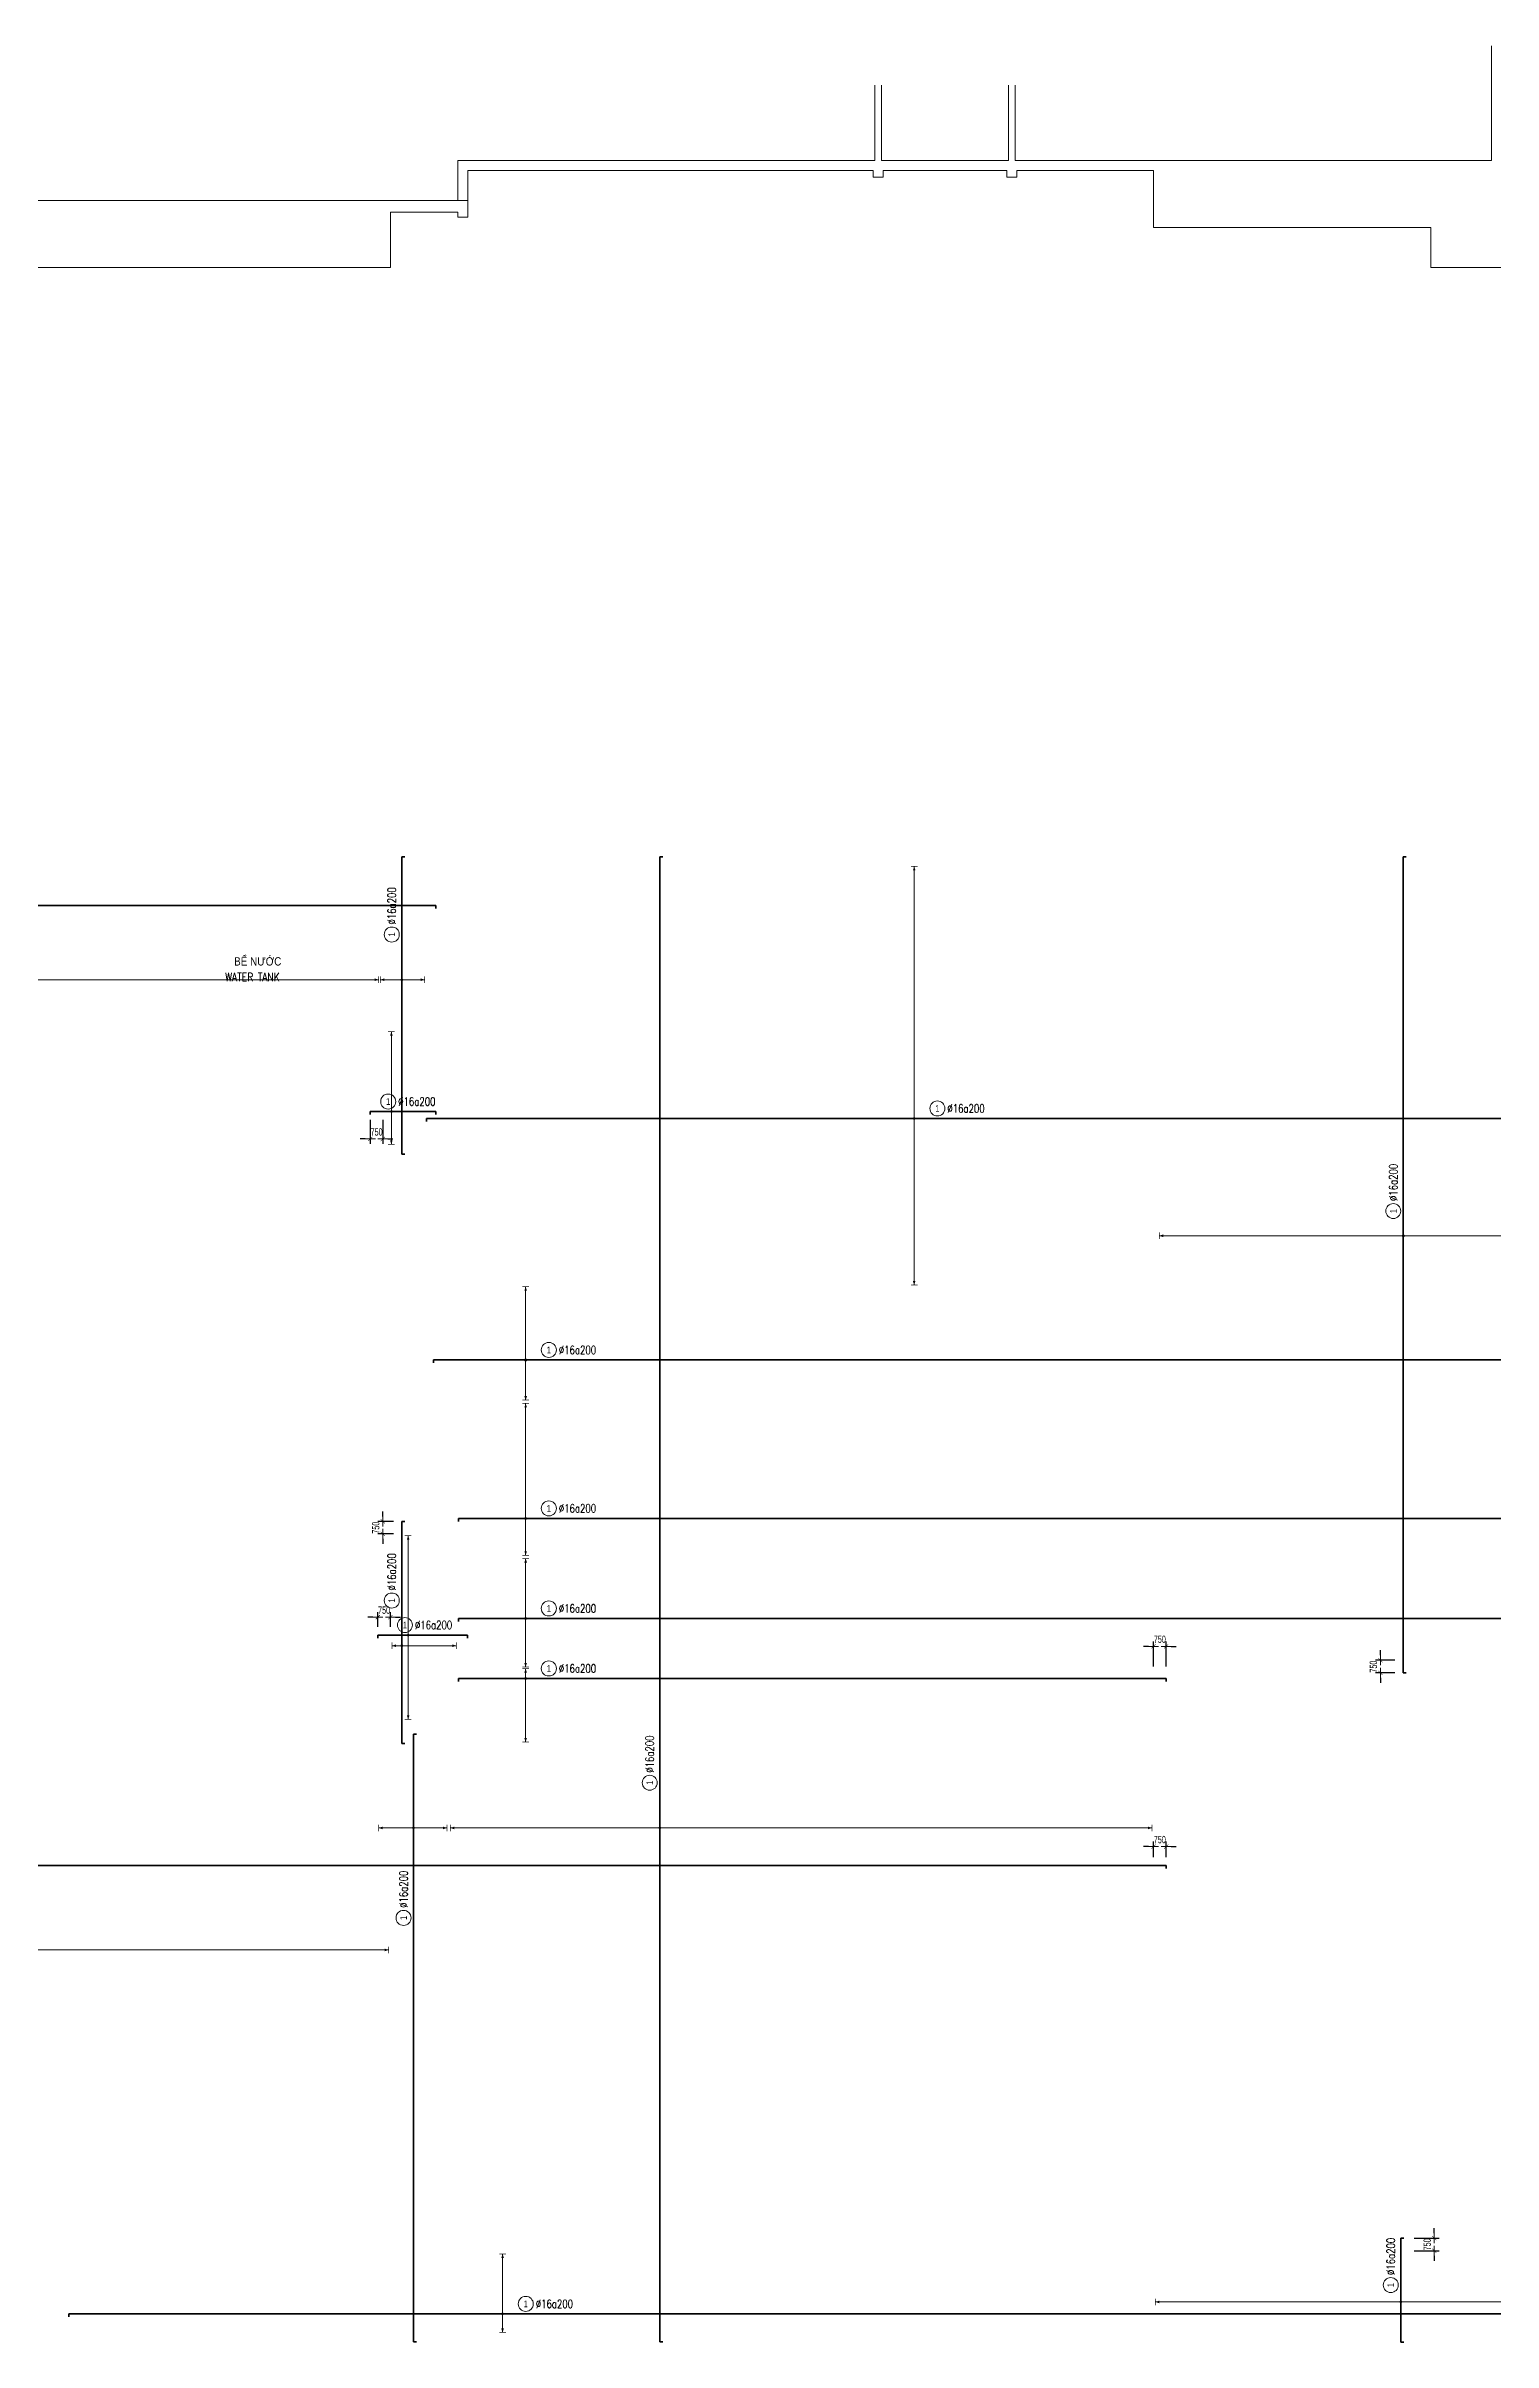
# Model space of a CAD drawing. Header units: millimetres. Extents: x -259680 to 953914, y -429648 to 90611.
# Drawn here: x 64505 to 151250, y -133189 to 4494 of the extents above; entities that cross this region are included whole.
import ezdxf
from ezdxf.enums import TextEntityAlignment as Align

# ---------------------------------------------------------------- set-up
doc = ezdxf.new("R2010")
doc.units = ezdxf.units.MM
doc.layers.get('0').update_dxf_attribs({"lineweight": 20})
doc.layers.get('Defpoints').update_dxf_attribs({"color": 151, "lineweight": 9})
for name, color, linetype, lineweight in [('NDC_S_DIM', 1, 'Continuous', 15), ('NDC_S_REBAR', 4, 'Continuous', 35), ('NDC_S_VN TEXT', 7, 'Continuous', 20)]:
    doc.layers.add(name, color=color, linetype=linetype, lineweight=lineweight)
doc.styles.add('ARIAL', font='arial.ttf', dxfattribs={"width": 0.8})
doc.styles.add('NDC_ARIAL', font='arial.ttf', dxfattribs={"width": 0.85})
doc.styles.add('NDC_DIM', font='', dxfattribs={"width": 0.75})
doc.styles.add('NDC_EN TXT', font='romans.shx', dxfattribs={"width": 0.8})
doc.styles.get('NDC_DIM').set_extended_font_data('Dotum')
doc.dimstyles.new('NDC_dim_200', dxfattribs={"dimscale": 200, "dimtxt": 2.2, "dimasz": 1.5, "dimexe": 1.5, "dimexo": 2.5, "dimgap": 1, "dimtad": 1, "dimdec": 0, "dimzin": 0, "dimdsep": 46, "dimtxsty": 'NDC_DIM', "dimblk": 'DIMMARK', "dimcen": 0.09, "dimdle": 1.2, "dimclrd": 1, "dimclre": 1, "dimclrt": 3, "dimadec": 0, "dimazin": 0, "dimtfac": 1, "dimtdec": 0, "dimtix": 1, "dimtofl": 0, "dimtmove": 0, "dimatfit": 3, "dimfxl": 6, "dimfxlon": 1, "dimtolj": 1, "dimtzin": 0, "dimarcsym": 0})

# ---------------------------------------------------------------- blocks, each defined once
blk = doc.blocks.new('*U284')
h = blk.add_hatch(color=6)
edge = h.paths.add_edge_path()
edge.add_arc((-2.99, 0), 0.3, 0, 360)
at = {"layer": 'NDC_S_DIM', "color": 8}
for q in [(-2.99, 41.6), (-2.99, -217.15)]:
    blk.add_line((-2.99, 0), q, dxfattribs=at)
for points in [[(-3.99, 41.6, 0.2, 0.2, 0), (-1.99, 41.6, 0, 0, 0)], [(-3.99, -217.15, 0.2, 0.2, 0), (-1.99, -217.15, 0, 0, 0)]]:
    blk.add_lwpolyline(points, format="xyseb", dxfattribs=at)
at = {"layer": 'NDC_S_DIM', "color": 6}
blk.add_circle((-2.99, 0), 0.3, dxfattribs=at)
at = {"layer": 'NDC_S_DIM'}
blk.add_circle((10.56, 3), 2.25, dxfattribs=at)
at = {"layer": 'NDC_S_DIM', "color": 8}
for points in [[(-3.39, 40.4), (-2.99, 41.6), (-2.59, 40.4)], [(-3.39, -215.95), (-2.99, -217.15), (-2.59, -215.95)]]:
    blk.add_solid(points, dxfattribs=at)
at = {"layer": 'NDC_S_REBAR'}
for p, q in [((0, 0), (-120.5, 0)), ((-120.5, 0), (-120.5, -0.9)), ((0, 0), (61.75, 0)), ((61.75, 0), (61.75, -0.9))]:
    blk.add_line(p, q, dxfattribs=at)
at = {"layer": 'NDC_S_VN TEXT', "style": 'ARIAL', "width": 0.8}
blk.add_attdef('KHT', text='', height=2, dxfattribs=at).set_placement((10.56, 3), align=Align.MIDDLE_CENTER)
at = {"layer": 'NDC_S_VN TEXT', "color": 3, "style": 'NDC_EN TXT', "width": 0.75}
blk.add_attdef('DKT', (13.56, 1.75), '', height=2.5, dxfattribs=at)
blk = doc.blocks.new('*U285')
h = blk.add_hatch(color=6)
edge = h.paths.add_edge_path()
edge.add_arc((-2.99, 0), 0.3, 0, 360)
at = {"layer": 'NDC_S_DIM', "color": 8}
for q in [(-2.99, 10.45), (-2.99, -10.05)]:
    blk.add_line((-2.99, 0), q, dxfattribs=at)
for points in [[(-3.99, 10.45, 0.2, 0.2, 0), (-1.99, 10.45, 0, 0, 0)], [(-3.99, -10.05, 0.2, 0.2, 0), (-1.99, -10.05, 0, 0, 0)]]:
    blk.add_lwpolyline(points, format="xyseb", dxfattribs=at)
at = {"layer": 'NDC_S_DIM'}
blk.add_circle((-29.96, 3), 2.25, dxfattribs=at)
at = {"layer": 'NDC_S_DIM', "color": 6}
blk.add_circle((-2.99, 0), 0.3, dxfattribs=at)
at = {"layer": 'NDC_S_DIM', "color": 8}
for points in [[(-3.39, 9.25), (-2.99, 10.45), (-2.59, 9.25)], [(-3.39, -8.85), (-2.99, -10.05), (-2.59, -8.85)]]:
    blk.add_solid(points, dxfattribs=at)
at = {"layer": 'NDC_S_REBAR'}
for p, q in [((0, 0), (-157.08, 0)), ((-157.08, 0), (-157.08, -0.9)), ((0, 0), (25.17, 0)), ((25.17, 0), (25.17, -0.9))]:
    blk.add_line(p, q, dxfattribs=at)
at = {"layer": 'NDC_S_VN TEXT', "style": 'ARIAL', "width": 0.8}
blk.add_attdef('KHT', text='', height=2, dxfattribs=at).set_placement((-29.96, 3), align=Align.MIDDLE_CENTER)
at = {"layer": 'NDC_S_VN TEXT', "color": 3, "style": 'NDC_EN TXT', "width": 0.75}
blk.add_attdef('DKT', (-26.96, 1.75), '', height=2.5, dxfattribs=at)
blk = doc.blocks.new('*U279')
h = blk.add_hatch(color=6)
edge = h.paths.add_edge_path()
edge.add_arc((-2.99, 0), 0.3, 0, 360)
at = {"layer": 'NDC_S_DIM', "color": 8}
for q in [(-2.99, 62.74), (-2.99, -147.51)]:
    blk.add_line((-2.99, 0), q, dxfattribs=at)
for points in [[(-3.99, 62.74, 0.2, 0.2, 0), (-1.99, 62.74, 0, 0, 0)], [(-3.99, -147.51, 0.2, 0.2, 0), (-1.99, -147.51, 0, 0, 0)]]:
    blk.add_lwpolyline(points, format="xyseb", dxfattribs=at)
at = {"layer": 'NDC_S_DIM', "color": 6}
blk.add_circle((-2.99, 0), 0.3, dxfattribs=at)
at = {"layer": 'NDC_S_DIM'}
blk.add_circle((10.56, 3), 2.25, dxfattribs=at)
at = {"layer": 'NDC_S_DIM', "color": 8}
for points in [[(-3.39, 61.54), (-2.99, 62.74), (-2.59, 61.54)], [(-3.39, -146.31), (-2.99, -147.51), (-2.59, -146.31)]]:
    blk.add_solid(points, dxfattribs=at)
at = {"layer": 'NDC_S_REBAR'}
for p, q in [((0, 0), (-157.08, 0)), ((-157.08, 0), (-157.08, -0.9)), ((0, 0), (288.12, 0)), ((288.12, 0), (288.12, -0.9))]:
    blk.add_line(p, q, dxfattribs=at)
at = {"layer": 'NDC_S_VN TEXT', "style": 'ARIAL', "width": 0.8}
blk.add_attdef('KHT', text='', height=2, dxfattribs=at).set_placement((10.56, 3), align=Align.MIDDLE_CENTER)
at = {"layer": 'NDC_S_VN TEXT', "color": 3, "style": 'NDC_EN TXT', "width": 0.75}
blk.add_attdef('DKT', (13.56, 1.75), '', height=2.5, dxfattribs=at)
blk = doc.blocks.new('*U280')
h = blk.add_hatch(color=6)
edge = h.paths.add_edge_path()
edge.add_arc((-2.99, 0), 0.3, 0, 360)
at = {"layer": 'NDC_S_DIM', "color": 8}
for q in [(-2.99, 73.16), (-2.99, -174.4)]:
    blk.add_line((-2.99, 0), q, dxfattribs=at)
for points in [[(-3.99, 73.16, 0.2, 0.2, 0), (-1.99, 73.16, 0, 0, 0)], [(-3.99, -174.4, 0.2, 0.2, 0), (-1.99, -174.4, 0, 0, 0)]]:
    blk.add_lwpolyline(points, format="xyseb", dxfattribs=at)
at = {"layer": 'NDC_S_DIM', "color": 6}
blk.add_circle((-2.99, 0), 0.3, dxfattribs=at)
at = {"layer": 'NDC_S_DIM'}
blk.add_circle((4.42, 3), 2.25, dxfattribs=at)
at = {"layer": 'NDC_S_DIM', "color": 8}
for points in [[(-3.39, 71.96), (-2.99, 73.16), (-2.59, 71.96)], [(-3.39, -173.2), (-2.99, -174.4), (-2.59, -173.2)]]:
    blk.add_solid(points, dxfattribs=at)
at = {"layer": 'NDC_S_REBAR'}
for p, q in [((0, 0), (-134.03, 0)), ((-134.03, 0), (-134.03, -0.9)), ((0, 0), (110.57, 0)), ((110.57, 0), (110.57, -0.9))]:
    blk.add_line(p, q, dxfattribs=at)
at = {"layer": 'NDC_S_VN TEXT', "style": 'ARIAL', "width": 0.8}
blk.add_attdef('KHT', text='', height=2, dxfattribs=at).set_placement((4.42, 3), align=Align.MIDDLE_CENTER)
at = {"layer": 'NDC_S_VN TEXT', "color": 3, "style": 'NDC_EN TXT', "width": 0.75}
blk.add_attdef('DKT', (7.42, 1.75), '', height=2.5, dxfattribs=at)
blk = doc.blocks.new('*U286')
h = blk.add_hatch(color=6)
edge = h.paths.add_edge_path()
edge.add_arc((-2.99, 0), 0.3, 0, 360)
at = {"layer": 'NDC_S_DIM', "color": 8}
for q in [(-2.99, 73.6), (-2.99, -49.2)]:
    blk.add_line((-2.99, 0), q, dxfattribs=at)
for points in [[(-3.99, 73.6, 0.2, 0.2, 0), (-1.99, 73.6, 0, 0, 0)], [(-3.99, -49.2, 0.2, 0.2, 0), (-1.99, -49.2, 0, 0, 0)]]:
    blk.add_lwpolyline(points, format="xyseb", dxfattribs=at)
at = {"layer": 'NDC_S_DIM', "color": 6}
blk.add_circle((-2.99, 0), 0.3, dxfattribs=at)
at = {"layer": 'NDC_S_DIM'}
blk.add_circle((2.07, 3), 2.25, dxfattribs=at)
at = {"layer": 'NDC_S_DIM', "color": 8}
for points in [[(-3.39, 72.4), (-2.99, 73.6), (-2.59, 72.4)], [(-3.39, -48), (-2.99, -49.2), (-2.59, -48)]]:
    blk.add_solid(points, dxfattribs=at)
at = {"layer": 'NDC_S_REBAR'}
for p, q in [((0, 0), (-15.03, 0)), ((-15.03, 0), (-15.03, -0.9)), ((0, 0), (16.12, 0)), ((16.12, 0), (16.12, -0.9))]:
    blk.add_line(p, q, dxfattribs=at)
at = {"layer": 'NDC_S_VN TEXT', "style": 'ARIAL', "width": 0.8}
blk.add_attdef('KHT', text='', height=2, dxfattribs=at).set_placement((2.07, 3), align=Align.MIDDLE_CENTER)
at = {"layer": 'NDC_S_VN TEXT', "color": 3, "style": 'NDC_EN TXT', "width": 0.75}
blk.add_attdef('DKT', (5.07, 1.75), '', height=2.5, dxfattribs=at)
blk = doc.blocks.new('*U289')
h = blk.add_hatch(color=6)
edge = h.paths.add_edge_path()
edge.add_arc((-2.99, 0), 0.3, 0, 360)
at = {"layer": 'NDC_S_DIM', "color": 8}
for q in [(-2.99, 39.14), (-2.99, -215.61)]:
    blk.add_line((-2.99, 0), q, dxfattribs=at)
for points in [[(-3.99, 39.14, 0.2, 0.2, 0), (-1.99, 39.14, 0, 0, 0)], [(-3.99, -215.61, 0.2, 0.2, 0), (-1.99, -215.61, 0, 0, 0)]]:
    blk.add_lwpolyline(points, format="xyseb", dxfattribs=at)
at = {"layer": 'NDC_S_DIM', "color": 6}
blk.add_circle((-2.99, 0), 0.3, dxfattribs=at)
at = {"layer": 'NDC_S_DIM'}
blk.add_circle((10.56, 3), 2.25, dxfattribs=at)
at = {"layer": 'NDC_S_DIM', "color": 8}
for points in [[(-3.39, 37.94), (-2.99, 39.14), (-2.59, 37.94)], [(-3.39, -214.41), (-2.99, -215.61), (-2.59, -214.41)]]:
    blk.add_solid(points, dxfattribs=at)
at = {"layer": 'NDC_S_REBAR'}
for p, q in [((0, 0), (-21.79, 0)), ((-21.79, 0), (-21.79, -0.9)), ((0, 0), (33.81, 0)), ((33.81, 0), (33.81, -0.9))]:
    blk.add_line(p, q, dxfattribs=at)
at = {"layer": 'NDC_S_VN TEXT', "style": 'ARIAL', "width": 0.8}
blk.add_attdef('KHT', text='', height=2, dxfattribs=at).set_placement((10.56, 3), align=Align.MIDDLE_CENTER)
at = {"layer": 'NDC_S_VN TEXT', "color": 3, "style": 'NDC_EN TXT', "width": 0.75}
blk.add_attdef('DKT', (13.56, 1.75), '', height=2.5, dxfattribs=at)
blk = doc.blocks.new('*U290')
h = blk.add_hatch(color=6)
edge = h.paths.add_edge_path()
edge.add_arc((-2.99, 0), 0.3, 0, 360)
at = {"layer": 'NDC_S_DIM', "color": 8}
for q in [(-2.99, 6.44), (-2.99, -6.81)]:
    blk.add_line((-2.99, 0), q, dxfattribs=at)
for points in [[(-3.99, 6.44, 0.2, 0.2, 0), (-1.99, 6.44, 0, 0, 0)], [(-3.99, -6.81, 0.2, 0.2, 0), (-1.99, -6.81, 0, 0, 0)]]:
    blk.add_lwpolyline(points, format="xyseb", dxfattribs=at)
at = {"layer": 'NDC_S_DIM', "color": 6}
blk.add_circle((-2.99, 0), 0.3, dxfattribs=at)
at = {"layer": 'NDC_S_DIM'}
blk.add_circle((10.56, 3), 2.25, dxfattribs=at)
at = {"layer": 'NDC_S_DIM', "color": 8}
for points in [[(-3.39, 5.24), (-2.99, 6.44), (-2.59, 5.24)], [(-3.39, -5.61), (-2.99, -6.81), (-2.59, -5.61)]]:
    blk.add_solid(points, dxfattribs=at)
at = {"layer": 'NDC_S_REBAR'}
for p, q in [((0, 0), (-55.29, 0)), ((-55.29, 0), (-55.29, -0.9)), ((0, 0), (33.81, 0)), ((33.81, 0), (33.81, -0.9))]:
    blk.add_line(p, q, dxfattribs=at)
at = {"layer": 'NDC_S_VN TEXT', "style": 'ARIAL', "width": 0.8}
blk.add_attdef('KHT', text='', height=2, dxfattribs=at).set_placement((10.56, 3), align=Align.MIDDLE_CENTER)
at = {"layer": 'NDC_S_VN TEXT', "color": 3, "style": 'NDC_EN TXT', "width": 0.75}
blk.add_attdef('DKT', (13.56, 1.75), '', height=2.5, dxfattribs=at)
blk = doc.blocks.new('*U302')
h = blk.add_hatch(color=6)
edge = h.paths.add_edge_path()
edge.add_arc((-2.99, 0), 0.3, 0, 360)
at = {"layer": 'NDC_S_DIM', "color": 8}
for q in [(-2.99, 11.7), (-2.99, -36.8)]:
    blk.add_line((-2.99, 0), q, dxfattribs=at)
for points in [[(-3.99, 11.7, 0.2, 0.2, 0), (-1.99, 11.7, 0, 0, 0)], [(-3.99, -36.8, 0.2, 0.2, 0), (-1.99, -36.8, 0, 0, 0)]]:
    blk.add_lwpolyline(points, format="xyseb", dxfattribs=at)
at = {"layer": 'NDC_S_DIM', "color": 6}
blk.add_circle((-2.99, 0), 0.3, dxfattribs=at)
at = {"layer": 'NDC_S_DIM'}
blk.add_circle((10.56, 3), 2.25, dxfattribs=at)
at = {"layer": 'NDC_S_DIM', "color": 8}
for points in [[(-3.39, 10.5), (-2.99, 11.7), (-2.59, 10.5)], [(-3.39, -35.6), (-2.99, -36.8), (-2.59, -35.6)]]:
    blk.add_solid(points, dxfattribs=at)
at = {"layer": 'NDC_S_REBAR'}
for p, q in [((0, 0), (-250.29, 0)), ((-250.29, 0), (-250.29, -0.9)), ((0, 0), (186.96, 0)), ((186.96, 0), (186.96, -0.9))]:
    blk.add_line(p, q, dxfattribs=at)
at = {"layer": 'NDC_S_VN TEXT', "style": 'ARIAL', "width": 0.8}
blk.add_attdef('KHT', text='', height=2, dxfattribs=at).set_placement((10.56, 3), align=Align.MIDDLE_CENTER)
at = {"layer": 'NDC_S_VN TEXT', "color": 3, "style": 'NDC_EN TXT', "width": 0.75}
blk.add_attdef('DKT', (13.56, 1.75), '', height=2.5, dxfattribs=at)
blk = doc.blocks.new('*U298')
h = blk.add_hatch(color=6)
edge = h.paths.add_edge_path()
edge.add_arc((-2.99, 0), 0.3, 0, 360)
at = {"layer": 'NDC_S_DIM', "color": 8}
for q in [(-2.99, 23.97), (-2.99, -9.78)]:
    blk.add_line((-2.99, 0), q, dxfattribs=at)
for points in [[(-3.99, 23.97, 0.2, 0.2, 0), (-1.99, 23.97, 0, 0, 0)], [(-3.99, -9.78, 0.2, 0.2, 0), (-1.99, -9.78, 0, 0, 0)]]:
    blk.add_lwpolyline(points, format="xyseb", dxfattribs=at)
at = {"layer": 'NDC_S_DIM'}
blk.add_circle((-3.95, 3), 2.25, dxfattribs=at)
at = {"layer": 'NDC_S_DIM', "color": 6}
blk.add_circle((-2.99, 0), 0.3, dxfattribs=at)
at = {"layer": 'NDC_S_DIM', "color": 8}
for points in [[(-3.39, 22.77), (-2.99, 23.97), (-2.59, 22.77)], [(-3.39, -8.58), (-2.99, -9.78), (-2.59, -8.58)]]:
    blk.add_solid(points, dxfattribs=at)
at = {"layer": 'NDC_S_REBAR'}
for p, q in [((0, 0), (-9.3, 0)), ((-9.3, 0), (-9.3, -0.9)), ((0, 0), (10.35, 0)), ((10.35, 0), (10.35, -0.9))]:
    blk.add_line(p, q, dxfattribs=at)
at = {"layer": 'NDC_S_VN TEXT', "style": 'ARIAL', "width": 0.8}
blk.add_attdef('KHT', text='', height=2, dxfattribs=at).set_placement((-3.95, 3), align=Align.MIDDLE_CENTER)
at = {"layer": 'NDC_S_VN TEXT', "color": 3, "style": 'NDC_EN TXT', "width": 0.75}
blk.add_attdef('DKT', (-0.95, 1.75), '', height=2.5, dxfattribs=at)
blk = doc.blocks.new('*U303')
h = blk.add_hatch(color=6)
edge = h.paths.add_edge_path()
edge.add_arc((-2.99, 0), 0.3, 0, 360)
at = {"layer": 'NDC_S_DIM', "color": 8}
for q in [(-2.99, 36.05), (-2.99, -115.95)]:
    blk.add_line((-2.99, 0), q, dxfattribs=at)
for points in [[(-3.99, 36.05, 0.2, 0.2, 0), (-1.99, 36.05, 0, 0, 0)], [(-3.99, -115.95, 0.2, 0.2, 0), (-1.99, -115.95, 0, 0, 0)]]:
    blk.add_lwpolyline(points, format="xyseb", dxfattribs=at)
at = {"layer": 'NDC_S_DIM', "color": 6}
blk.add_circle((-2.99, 0), 0.3, dxfattribs=at)
at = {"layer": 'NDC_S_DIM'}
blk.add_circle((3.96, 3), 2.25, dxfattribs=at)
at = {"layer": 'NDC_S_DIM', "color": 8}
for points in [[(-3.39, 34.85), (-2.99, 36.05), (-2.59, 34.85)], [(-3.39, -114.75), (-2.99, -115.95), (-2.59, -114.75)]]:
    blk.add_solid(points, dxfattribs=at)
at = {"layer": 'NDC_S_REBAR'}
for p, q in [((0, 0), (-100.74, 0)), ((-100.74, 0), (-100.74, -0.9)), ((0, 0), (555.36, 0)), ((555.36, 0), (555.36, -0.9))]:
    blk.add_line(p, q, dxfattribs=at)
at = {"layer": 'NDC_S_VN TEXT', "style": 'ARIAL', "width": 0.8}
blk.add_attdef('KHT', text='', height=2, dxfattribs=at).set_placement((3.96, 3), align=Align.MIDDLE_CENTER)
at = {"layer": 'NDC_S_VN TEXT', "color": 3, "style": 'NDC_EN TXT', "width": 0.75}
blk.add_attdef('DKT', (6.96, 1.75), '', height=2.5, dxfattribs=at)
blk = doc.blocks.new('*U305')
h = blk.add_hatch(color=6)
edge = h.paths.add_edge_path()
edge.add_arc((-2.99, 0), 0.3, 0, 360)
at = {"layer": 'NDC_S_DIM', "color": 8}
for q in [(-2.99, 17.95), (-2.99, -5.55)]:
    blk.add_line((-2.99, 0), q, dxfattribs=at)
for points in [[(-3.99, 17.95, 0.2, 0.2, 0), (-1.99, 17.95, 0, 0, 0)], [(-3.99, -5.55, 0.2, 0.2, 0), (-1.99, -5.55, 0, 0, 0)]]:
    blk.add_lwpolyline(points, format="xyseb", dxfattribs=at)
at = {"layer": 'NDC_S_DIM', "color": 6}
blk.add_circle((-2.99, 0), 0.3, dxfattribs=at)
at = {"layer": 'NDC_S_DIM'}
blk.add_circle((3.96, 3), 2.25, dxfattribs=at)
at = {"layer": 'NDC_S_DIM', "color": 8}
for points in [[(-3.39, 16.75), (-2.99, 17.95), (-2.59, 16.75)], [(-3.39, -4.35), (-2.99, -5.55), (-2.59, -4.35)]]:
    blk.add_solid(points, dxfattribs=at)
at = {"layer": 'NDC_S_REBAR'}
for p, q in [((0, 0), (-132.97, 0)), ((-132.97, 0), (-132.97, -0.9)), ((0, 0), (318.73, 0)), ((318.73, 0), (318.73, -0.9))]:
    blk.add_line(p, q, dxfattribs=at)
at = {"layer": 'NDC_S_VN TEXT', "style": 'ARIAL', "width": 0.8}
blk.add_attdef('KHT', text='', height=2, dxfattribs=at).set_placement((3.96, 3), align=Align.MIDDLE_CENTER)
at = {"layer": 'NDC_S_VN TEXT', "color": 3, "style": 'NDC_EN TXT', "width": 0.75}
blk.add_attdef('DKT', (6.96, 1.75), '', height=2.5, dxfattribs=at)
blk = doc.blocks.new('*U306')
h = blk.add_hatch(color=6)
edge = h.paths.add_edge_path()
edge.add_arc((-2.99, 0), 0.3, 0, 360)
at = {"layer": 'NDC_S_DIM', "color": 8}
for q in [(-2.99, 2.95), (-2.99, -19.04)]:
    blk.add_line((-2.99, 0), q, dxfattribs=at)
for points in [[(-3.99, 2.95, 0.2, 0.2, 0), (-1.99, 2.95, 0, 0, 0)], [(-3.99, -19.04, 0.2, 0.2, 0), (-1.99, -19.04, 0, 0, 0)]]:
    blk.add_lwpolyline(points, format="xyseb", dxfattribs=at)
at = {"layer": 'NDC_S_DIM', "color": 6}
blk.add_circle((-2.99, 0), 0.3, dxfattribs=at)
at = {"layer": 'NDC_S_DIM'}
blk.add_circle((3.96, 3), 2.25, dxfattribs=at)
at = {"layer": 'NDC_S_DIM', "color": 8}
for points in [[(-3.39, 1.75), (-2.99, 2.95), (-2.59, 1.75)], [(-3.39, -17.84), (-2.99, -19.04), (-2.59, -17.84)]]:
    blk.add_solid(points, dxfattribs=at)
at = {"layer": 'NDC_S_REBAR'}
for p, q in [((0, 0), (-23.14, 0)), ((-23.14, 0), (-23.14, -0.9)), ((0, 0), (188.96, 0)), ((188.96, 0), (188.96, -0.9))]:
    blk.add_line(p, q, dxfattribs=at)
at = {"layer": 'NDC_S_VN TEXT', "style": 'ARIAL', "width": 0.8}
blk.add_attdef('KHT', text='', height=2, dxfattribs=at).set_placement((3.96, 3), align=Align.MIDDLE_CENTER)
at = {"layer": 'NDC_S_VN TEXT', "color": 3, "style": 'NDC_EN TXT', "width": 0.75}
blk.add_attdef('DKT', (6.96, 1.75), '', height=2.5, dxfattribs=at)
blk = doc.blocks.new('*U292')
h = blk.add_hatch(color=6)
edge = h.paths.add_edge_path()
edge.add_arc((-2.99, 0), 0.3, 0, 360)
at = {"layer": 'NDC_S_DIM', "color": 8}
for q in [(-2.99, 17.95), (-2.99, -14.55)]:
    blk.add_line((-2.99, 0), q, dxfattribs=at)
for points in [[(-3.99, 17.95, 0.2, 0.2, 0), (-1.99, 17.95, 0, 0, 0)], [(-3.99, -14.55, 0.2, 0.2, 0), (-1.99, -14.55, 0, 0, 0)]]:
    blk.add_lwpolyline(points, format="xyseb", dxfattribs=at)
at = {"layer": 'NDC_S_DIM', "color": 6}
blk.add_circle((-2.99, 0), 0.3, dxfattribs=at)
at = {"layer": 'NDC_S_DIM'}
blk.add_circle((3.96, 3), 2.25, dxfattribs=at)
at = {"layer": 'NDC_S_DIM', "color": 8}
for points in [[(-3.39, 16.75), (-2.99, 17.95), (-2.59, 16.75)], [(-3.39, -13.35), (-2.99, -14.55), (-2.59, -13.35)]]:
    blk.add_solid(points, dxfattribs=at)
at = {"layer": 'NDC_S_REBAR'}
for p, q in [((0, 0), (-23.14, 0)), ((-23.14, 0), (-23.14, -0.9)), ((0, 0), (437.81, 0)), ((437.81, 0), (437.81, -0.9))]:
    blk.add_line(p, q, dxfattribs=at)
at = {"layer": 'NDC_S_VN TEXT', "style": 'ARIAL', "width": 0.8}
blk.add_attdef('KHT', text='', height=2, dxfattribs=at).set_placement((3.96, 3), align=Align.MIDDLE_CENTER)
at = {"layer": 'NDC_S_VN TEXT', "color": 3, "style": 'NDC_EN TXT', "width": 0.75}
blk.add_attdef('DKT', (6.96, 1.75), '', height=2.5, dxfattribs=at)
blk = doc.blocks.new('*U293')
h = blk.add_hatch(color=6)
edge = h.paths.add_edge_path()
edge.add_arc((-2.99, 0), 0.3, 0, 360)
at = {"layer": 'NDC_S_DIM', "color": 8}
for q in [(-2.99, 34.45), (-2.99, -11.05)]:
    blk.add_line((-2.99, 0), q, dxfattribs=at)
for points in [[(-3.99, 34.45, 0.2, 0.2, 0), (-1.99, 34.45, 0, 0, 0)], [(-3.99, -11.05, 0.2, 0.2, 0), (-1.99, -11.05, 0, 0, 0)]]:
    blk.add_lwpolyline(points, format="xyseb", dxfattribs=at)
at = {"layer": 'NDC_S_DIM', "color": 6}
blk.add_circle((-2.99, 0), 0.3, dxfattribs=at)
at = {"layer": 'NDC_S_DIM'}
blk.add_circle((3.96, 3), 2.25, dxfattribs=at)
at = {"layer": 'NDC_S_DIM', "color": 8}
for points in [[(-3.39, 33.25), (-2.99, 34.45), (-2.59, 33.25)], [(-3.39, -9.85), (-2.99, -11.05), (-2.59, -9.85)]]:
    blk.add_solid(points, dxfattribs=at)
at = {"layer": 'NDC_S_REBAR'}
for p, q in [((0, 0), (-23.14, 0)), ((-23.14, 0), (-23.14, -0.9)), ((0, 0), (441.46, 0)), ((441.46, 0), (441.46, -0.9))]:
    blk.add_line(p, q, dxfattribs=at)
at = {"layer": 'NDC_S_VN TEXT', "style": 'ARIAL', "width": 0.8}
blk.add_attdef('KHT', text='', height=2, dxfattribs=at).set_placement((3.96, 3), align=Align.MIDDLE_CENTER)
at = {"layer": 'NDC_S_VN TEXT', "color": 3, "style": 'NDC_EN TXT', "width": 0.75}
blk.add_attdef('DKT', (6.96, 1.75), '', height=2.5, dxfattribs=at)
blk = doc.blocks.new('*U307')
h = blk.add_hatch(color=6)
edge = h.paths.add_edge_path()
edge.add_arc((-2.99, 0), 0.3, 0, 360)
at = {"layer": 'NDC_S_DIM', "color": 8}
for q in [(-2.99, 21.95), (-2.99, -12.05)]:
    blk.add_line((-2.99, 0), q, dxfattribs=at)
for points in [[(-3.99, 21.95, 0.2, 0.2, 0), (-1.99, 21.95, 0, 0, 0)], [(-3.99, -12.05, 0.2, 0.2, 0), (-1.99, -12.05, 0, 0, 0)]]:
    blk.add_lwpolyline(points, format="xyseb", dxfattribs=at)
at = {"layer": 'NDC_S_DIM', "color": 6}
blk.add_circle((-2.99, 0), 0.3, dxfattribs=at)
at = {"layer": 'NDC_S_DIM'}
blk.add_circle((3.96, 3), 2.25, dxfattribs=at)
at = {"layer": 'NDC_S_DIM', "color": 8}
for points in [[(-3.39, 20.75), (-2.99, 21.95), (-2.59, 20.75)], [(-3.39, -10.85), (-2.99, -12.05), (-2.59, -10.85)]]:
    blk.add_solid(points, dxfattribs=at)
at = {"layer": 'NDC_S_REBAR'}
for p, q in [((0, 0), (-30.63, 0)), ((-30.63, 0), (-30.63, -0.9)), ((0, 0), (615.56, 0)), ((615.56, 0), (615.56, -0.9))]:
    blk.add_line(p, q, dxfattribs=at)
at = {"layer": 'NDC_S_VN TEXT', "style": 'ARIAL', "width": 0.8}
blk.add_attdef('KHT', text='', height=2, dxfattribs=at).set_placement((3.96, 3), align=Align.MIDDLE_CENTER)
at = {"layer": 'NDC_S_VN TEXT', "color": 3, "style": 'NDC_EN TXT', "width": 0.75}
blk.add_attdef('DKT', (6.96, 1.75), '', height=2.5, dxfattribs=at)
blk = doc.blocks.new('*U308')
h = blk.add_hatch(color=6)
edge = h.paths.add_edge_path()
edge.add_arc((-2.99, 0), 0.3, 0, 360)
at = {"layer": 'NDC_S_DIM', "color": 8}
for q in [(-2.99, 75.55), (-2.99, -49.95)]:
    blk.add_line((-2.99, 0), q, dxfattribs=at)
for points in [[(-3.99, 75.55, 0.2, 0.2, 0), (-1.99, 75.55, 0, 0, 0)], [(-3.99, -49.95, 0.2, 0.2, 0), (-1.99, -49.95, 0, 0, 0)]]:
    blk.add_lwpolyline(points, format="xyseb", dxfattribs=at)
at = {"layer": 'NDC_S_DIM', "color": 6}
blk.add_circle((-2.99, 0), 0.3, dxfattribs=at)
at = {"layer": 'NDC_S_DIM'}
blk.add_circle((3.96, 3), 2.25, dxfattribs=at)
at = {"layer": 'NDC_S_DIM', "color": 8}
for points in [[(-3.39, 74.35), (-2.99, 75.55), (-2.59, 74.35)], [(-3.39, -48.75), (-2.99, -49.95), (-2.59, -48.75)]]:
    blk.add_solid(points, dxfattribs=at)
at = {"layer": 'NDC_S_REBAR'}
for p, q in [((0, 0), (-149.14, 0)), ((-149.14, 0), (-149.14, -0.9)), ((0, 0), (378.26, 0)), ((378.26, 0), (378.26, -0.9))]:
    blk.add_line(p, q, dxfattribs=at)
at = {"layer": 'NDC_S_VN TEXT', "style": 'ARIAL', "width": 0.8}
blk.add_attdef('KHT', text='', height=2, dxfattribs=at).set_placement((3.96, 3), align=Align.MIDDLE_CENTER)
at = {"layer": 'NDC_S_VN TEXT', "color": 3, "style": 'NDC_EN TXT', "width": 0.75}
blk.add_attdef('DKT', (6.96, 1.75), '', height=2.5, dxfattribs=at)
blk = doc.blocks.new('*U309')
h = blk.add_hatch(color=6)
edge = h.paths.add_edge_path()
edge.add_arc((-2.99, 0), 0.3, 0, 360)
at = {"layer": 'NDC_S_DIM', "color": 8}
for q in [(-2.99, 29.83), (-2.99, -25.3)]:
    blk.add_line((-2.99, 0), q, dxfattribs=at)
for points in [[(-3.99, 29.83, 0.2, 0.2, 0), (-1.99, 29.83, 0, 0, 0)], [(-3.99, -25.3, 0.2, 0.2, 0), (-1.99, -25.3, 0, 0, 0)]]:
    blk.add_lwpolyline(points, format="xyseb", dxfattribs=at)
at = {"layer": 'NDC_S_DIM'}
blk.add_circle((-3.95, 3), 2.25, dxfattribs=at)
at = {"layer": 'NDC_S_DIM', "color": 6}
blk.add_circle((-2.99, 0), 0.3, dxfattribs=at)
at = {"layer": 'NDC_S_DIM', "color": 8}
for points in [[(-3.39, 28.63), (-2.99, 29.83), (-2.59, 28.63)], [(-3.39, -24.1), (-2.99, -25.3), (-2.59, -24.1)]]:
    blk.add_solid(points, dxfattribs=at)
at = {"layer": 'NDC_S_REBAR'}
for p, q in [((0, 0), (-12.08, 0)), ((-12.08, 0), (-12.08, -0.9)), ((0, 0), (14.77, 0)), ((14.77, 0), (14.77, -0.9))]:
    blk.add_line(p, q, dxfattribs=at)
at = {"layer": 'NDC_S_VN TEXT', "style": 'ARIAL', "width": 0.8}
blk.add_attdef('KHT', text='', height=2, dxfattribs=at).set_placement((-3.95, 3), align=Align.MIDDLE_CENTER)
at = {"layer": 'NDC_S_VN TEXT', "color": 3, "style": 'NDC_EN TXT', "width": 0.75}
blk.add_attdef('DKT', (-0.95, 1.75), '', height=2.5, dxfattribs=at)
blk = doc.blocks.new('*U310')
h = blk.add_hatch(color=6)
edge = h.paths.add_edge_path()
edge.add_arc((-2.99, 0), 0.3, 0, 360)
at = {"layer": 'NDC_S_DIM', "color": 8}
for q in [(-2.99, 2.94), (-2.99, -16.31)]:
    blk.add_line((-2.99, 0), q, dxfattribs=at)
for points in [[(-3.99, 2.94, 0.2, 0.2, 0), (-1.99, 2.94, 0, 0, 0)], [(-3.99, -16.31, 0.2, 0.2, 0), (-1.99, -16.31, 0, 0, 0)]]:
    blk.add_lwpolyline(points, format="xyseb", dxfattribs=at)
at = {"layer": 'NDC_S_DIM', "color": 6}
blk.add_circle((-2.99, 0), 0.3, dxfattribs=at)
at = {"layer": 'NDC_S_DIM'}
blk.add_circle((10.56, 3), 2.25, dxfattribs=at)
at = {"layer": 'NDC_S_DIM', "color": 8}
for points in [[(-3.39, 1.74), (-2.99, 2.94), (-2.59, 1.74)], [(-3.39, -15.11), (-2.99, -16.31), (-2.59, -15.11)]]:
    blk.add_solid(points, dxfattribs=at)
at = {"layer": 'NDC_S_REBAR'}
for p, q in [((0, 0), (-32.31, 0)), ((-32.31, 0), (-32.31, -0.9)), ((0, 0), (34.28, 0)), ((34.28, 0), (34.28, -0.9))]:
    blk.add_line(p, q, dxfattribs=at)
at = {"layer": 'NDC_S_VN TEXT', "style": 'ARIAL', "width": 0.8}
blk.add_attdef('KHT', text='', height=2, dxfattribs=at).set_placement((10.56, 3), align=Align.MIDDLE_CENTER)
at = {"layer": 'NDC_S_VN TEXT', "color": 3, "style": 'NDC_EN TXT', "width": 0.75}
blk.add_attdef('DKT', (13.56, 1.75), '', height=2.5, dxfattribs=at)
blk = doc.blocks.new('DIMMARK')
at = {"layer": 'NDC_S_DIM', "color": 1}
blk.add_line((-1.5, 0), (1, 0), dxfattribs=at)
at = {"layer": 'NDC_S_DIM', "color": 2, "const_width": 0.1}
blk.add_lwpolyline([(-0.42, -0.42), (0.42, 0.42)], dxfattribs=at)
blk = doc.blocks.new('*D328')
at = {"layer": 'Defpoints', "color": 0, "ltscale": 100, "transparency": 16777216}
for p in [(145720, -126959), (145720, -127709), (147724, -126959)]:
    blk.add_point(p, dxfattribs=at)
at = {"layer": 'NDC_S_DIM', "color": 1, "lineweight": -2, "ltscale": 100, "transparency": 16777216}
for p, q in [((147724, -126659), (147724, -126359)), ((146524, -126959), (148024, -126959)), ((146524, -127709), (148024, -127709)), ((147724, -128009), (147724, -128309))]:
    blk.add_line(p, q, dxfattribs=at)
at = {"layer": 'NDC_S_DIM', "color": 1, "lineweight": -2, "ltscale": 100, "transparency": 16777216, "xscale": 300, "yscale": 300, "zscale": 300}
for p, rotation in [((147724, -126959), 270), ((147724, -127709), 90)]:
    blk.add_blockref('DIMMARK', p, dxfattribs=dict(at, rotation=rotation))
at = {"layer": 'NDC_S_DIM', "color": 3, "ltscale": 100, "transparency": 16777216, "insert": (147304, -127334), "char_height": 440, "attachment_point": 5, "rotation": 90, "style": 'NDC_DIM'}
blk.add_mtext('\\A1;750', dxfattribs=at)
blk = doc.blocks.new('*D329')
at = {"layer": 'Defpoints', "color": 0, "ltscale": 100, "transparency": 16777216}
for p in [(130900, -104619), (131650, -103480), (131650, -104619)]:
    blk.add_point(p, dxfattribs=at)
at = {"layer": 'NDC_S_DIM', "color": 1, "lineweight": -2, "ltscale": 100, "transparency": 16777216}
for p, q in [((130900, -104119), (130900, -103180)), ((131650, -104119), (131650, -103180)), ((130600, -103480), (130300, -103480)), ((131950, -103480), (132250, -103480))]:
    blk.add_line(p, q, dxfattribs=at)
at = {"layer": 'NDC_S_DIM', "color": 1, "lineweight": -2, "ltscale": 100, "transparency": 16777216, "xscale": 300, "yscale": 300, "zscale": 300}
blk.add_blockref('DIMMARK', (130900, -103480), dxfattribs=at)
at = {"layer": 'NDC_S_DIM', "color": 1, "lineweight": -2, "ltscale": 100, "transparency": 16777216, "xscale": 300, "yscale": 300, "zscale": 300, "rotation": 180}
blk.add_blockref('DIMMARK', (131650, -103480), dxfattribs=at)
at = {"layer": 'NDC_S_DIM', "color": 3, "ltscale": 100, "transparency": 16777216, "insert": (131275, -103060), "char_height": 440, "attachment_point": 5, "style": 'NDC_DIM'}
blk.add_mtext('\\A1;750', dxfattribs=at)
blk = doc.blocks.new('*D330')
at = {"layer": 'Defpoints', "color": 0, "ltscale": 100, "transparency": 16777216}
for p in [(131650, -91471), (130900, -93399), (131650, -93399)]:
    blk.add_point(p, dxfattribs=at)
at = {"layer": 'NDC_S_DIM', "color": 1, "lineweight": -2, "ltscale": 100, "transparency": 16777216}
for p, q in [((130600, -91471), (130300, -91471)), ((130900, -92671), (130900, -91171)), ((131650, -92671), (131650, -91171)), ((131950, -91471), (132250, -91471))]:
    blk.add_line(p, q, dxfattribs=at)
at = {"layer": 'NDC_S_DIM', "color": 1, "lineweight": -2, "ltscale": 100, "transparency": 16777216, "xscale": 300, "yscale": 300, "zscale": 300}
blk.add_blockref('DIMMARK', (130900, -91471), dxfattribs=at)
at = {"layer": 'NDC_S_DIM', "color": 1, "lineweight": -2, "ltscale": 100, "transparency": 16777216, "xscale": 300, "yscale": 300, "zscale": 300, "rotation": 180}
blk.add_blockref('DIMMARK', (131650, -91471), dxfattribs=at)
at = {"layer": 'NDC_S_DIM', "color": 3, "ltscale": 100, "transparency": 16777216, "insert": (131275, -91051), "char_height": 440, "attachment_point": 5, "style": 'NDC_DIM'}
blk.add_mtext('\\A1;750', dxfattribs=at)
blk = doc.blocks.new('*D331')
at = {"layer": 'Defpoints', "color": 0, "ltscale": 100, "transparency": 16777216}
for p in [(144499, -93059), (145870, -92309), (145870, -93059)]:
    blk.add_point(p, dxfattribs=at)
at = {"layer": 'NDC_S_DIM', "color": 1, "lineweight": -2, "ltscale": 100, "transparency": 16777216}
for p, q in [((144499, -92009), (144499, -91709)), ((145370, -92309), (144199, -92309)), ((145370, -93059), (144199, -93059)), ((144499, -93359), (144499, -93659))]:
    blk.add_line(p, q, dxfattribs=at)
at = {"layer": 'NDC_S_DIM', "color": 1, "lineweight": -2, "ltscale": 100, "transparency": 16777216, "xscale": 300, "yscale": 300, "zscale": 300}
for p, rotation in [((144499, -92309), 270), ((144499, -93059), 90)]:
    blk.add_blockref('DIMMARK', p, dxfattribs=dict(at, rotation=rotation))
at = {"layer": 'NDC_S_DIM', "color": 3, "ltscale": 100, "transparency": 16777216, "insert": (144079, -92684), "char_height": 440, "attachment_point": 5, "rotation": 90, "style": 'NDC_DIM'}
blk.add_mtext('\\A1;750', dxfattribs=at)
blk = doc.blocks.new('*D332')
at = {"layer": 'Defpoints', "color": 0, "ltscale": 100, "transparency": 16777216}
for p in [(83950, -59403), (84700, -59403), (84700, -61048)]:
    blk.add_point(p, dxfattribs=at)
at = {"layer": 'NDC_S_DIM', "color": 1, "lineweight": -2, "ltscale": 100, "transparency": 16777216}
for p, q in [((83950, -59903), (83950, -61348)), ((84700, -59903), (84700, -61348)), ((83650, -61048), (83350, -61048)), ((85000, -61048), (85300, -61048))]:
    blk.add_line(p, q, dxfattribs=at)
at = {"layer": 'NDC_S_DIM', "color": 1, "lineweight": -2, "ltscale": 100, "transparency": 16777216, "xscale": 300, "yscale": 300, "zscale": 300}
blk.add_blockref('DIMMARK', (83950, -61048), dxfattribs=at)
at = {"layer": 'NDC_S_DIM', "color": 1, "lineweight": -2, "ltscale": 100, "transparency": 16777216, "xscale": 300, "yscale": 300, "zscale": 300, "rotation": 180}
blk.add_blockref('DIMMARK', (84700, -61048), dxfattribs=at)
at = {"layer": 'NDC_S_DIM', "color": 3, "ltscale": 100, "transparency": 16777216, "insert": (84325, -60627), "char_height": 440, "attachment_point": 5, "style": 'NDC_DIM'}
blk.add_mtext('\\A1;750', dxfattribs=at)
blk = doc.blocks.new('*D337')
at = {"layer": 'Defpoints', "color": 0, "ltscale": 100, "transparency": 16777216}
for p in [(84400, -90794), (85150, -89721), (85150, -90794)]:
    blk.add_point(p, dxfattribs=at)
at = {"layer": 'NDC_S_DIM', "color": 1, "lineweight": -2, "ltscale": 100, "transparency": 16777216}
for p, q in [((84400, -90294), (84400, -89421)), ((85150, -90294), (85150, -89421)), ((84100, -89721), (83800, -89721)), ((85450, -89721), (85750, -89721))]:
    blk.add_line(p, q, dxfattribs=at)
at = {"layer": 'NDC_S_DIM', "color": 1, "lineweight": -2, "ltscale": 100, "transparency": 16777216, "xscale": 300, "yscale": 300, "zscale": 300}
blk.add_blockref('DIMMARK', (84400, -89721), dxfattribs=at)
at = {"layer": 'NDC_S_DIM', "color": 1, "lineweight": -2, "ltscale": 100, "transparency": 16777216, "xscale": 300, "yscale": 300, "zscale": 300, "rotation": 180}
blk.add_blockref('DIMMARK', (85150, -89721), dxfattribs=at)
at = {"layer": 'NDC_S_DIM', "color": 3, "ltscale": 100, "transparency": 16777216, "insert": (84775, -89301), "char_height": 440, "attachment_point": 5, "style": 'NDC_DIM'}
blk.add_mtext('\\A1;750', dxfattribs=at)
blk = doc.blocks.new('*D338')
at = {"layer": 'Defpoints', "color": 0, "ltscale": 100, "transparency": 16777216}
for p in [(85838, -83979), (84697, -84729), (85838, -84729)]:
    blk.add_point(p, dxfattribs=at)
at = {"layer": 'NDC_S_DIM', "color": 1, "lineweight": -2, "ltscale": 100, "transparency": 16777216}
for p, q in [((85338, -83979), (84397, -83979)), ((84697, -83679), (84697, -83379)), ((85338, -84729), (84397, -84729)), ((84697, -85029), (84697, -85329))]:
    blk.add_line(p, q, dxfattribs=at)
at = {"layer": 'NDC_S_DIM', "color": 1, "lineweight": -2, "ltscale": 100, "transparency": 16777216, "xscale": 300, "yscale": 300, "zscale": 300}
for p, rotation in [((84697, -83979), 270), ((84697, -84729), 90)]:
    blk.add_blockref('DIMMARK', p, dxfattribs=dict(at, rotation=rotation))
at = {"layer": 'NDC_S_DIM', "color": 3, "ltscale": 100, "transparency": 16777216, "insert": (84276, -84354), "char_height": 440, "attachment_point": 5, "rotation": 90, "style": 'NDC_DIM'}
blk.add_mtext('\\A1;750', dxfattribs=at)

msp = doc.modelspace()

# ---------------------------------------------------------------- linework, layer by layer
at = {"layer": 'NDC_S_DIM', "ltscale": 100}
for p, q in [((151150, -2383.9), (151150, 4494.3)), ((114200, -2383.9), (114200, 2132.6)), ((114600, -2383.9), (114600, 2132.6)), ((122200, -2383.9), (122200, 2132.6)), ((122600, -2383.9), (122600, 2132.6)), ((89200, -2383.9), (89200, -4783.9)), ((89200, -2383.9), (114200, -2383.9)), ((114600, -2383.9), (122200, -2383.9)), ((122600, -2383.9), (151150, -2383.9)), ((89800, -2983.9), (89800, -4783.9)), ((89800, -2983.9), (114100, -2983.9)), ((114100, -3383.9), (114100, -2983.9)), ((114100, -3383.9), (114700, -3383.9)), ((114700, -3383.9), (114700, -2983.9)), ((114700, -2983.9), (122100, -2983.9)), ((122100, -3383.9), (122100, -2983.9)), ((122100, -3383.9), (122700, -3383.9)), ((122700, -3383.9), (122700, -2983.9)), ((122700, -2983.9), (130900, -2983.9)), ((130900, -2983.9), (130900, -6383.9)), ((33800, -4783.9), (89200, -4783.9)), ((85150, -8783.9), (85150, -5483.9)), ((85150, -5483.9), (89200, -5483.9)), ((89200, -4783.9), (89800, -4783.9)), ((89200, -5483.9), (89200, -5783.9)), ((89800, -4783.9), (89800, -5483.9)), ((89800, -5483.9), (89800, -5783.9)), ((89200, -5783.9), (89800, -5783.9)), ((130900, -6383.9), (147524.6, -6383.9)), ((147524.6, -6383.9), (147524.6, -8783.9)), ((33200, -8783.9), (85150, -8783.9)), ((147524.6, -8783.9), (160750, -8783.9))]:
    msp.add_line(p, q, dxfattribs=at)

# ---------------------------------------------------------------- block references
at = {"xscale": 200, "yscale": 200, "zscale": 200}
for name, p in [('*U302', (50488.2, -47048.8)), ('*U308', (117148.2, -59818.8)), ('*U298', (85810, -59403.5)), ('*U307', (93858.2, -74298.7)), ('*U293', (93858.2, -83798.7)), ('*U309', (86815.1, -90794.3)), ('*U292', (93858.2, -89798.8)), ('*U306', (93858.2, -93398.8)), ('*U303', (20578.2, -104618.6)), ('*U305', (92474.8, -131498.8))]:
    msp.add_blockref(name, p, dxfattribs=at).add_auto_attribs({'KHT': '1', 'DKT': '%%c16a200'})
at = {"xscale": 200, "yscale": 200, "zscale": 200, "rotation": 90}
for name, p in [('*U289', (41328.2, -50900.3)), ('*U290', (85838.2, -50900.3)), ('*U279', (101298.2, -101762.2)), ('*U280', (145870, -66252.2)), ('*U310', (85838.2, -90834.5)), ('*U284', (41620, -109078.8)), ('*U285', (86540, -101762.2)), ('*U286', (145719.6, -130183.7))]:
    msp.add_blockref(name, p, dxfattribs=at).add_auto_attribs({'KHT': '1', 'DKT': '%%c16a200'})

# ---------------------------------------------------------------- texts
at = {"layer": 'NDC_S_VN TEXT'}
for s, style, width, p in [('BỂ NƯỚC', 'NDC_ARIAL', 0.85, (75786, -50397.8)), ('WATER TANK', 'NDC_EN TXT', 0.8, (75249.2, -51341.8))]:
    msp.add_text(s, height=500, dxfattribs=dict(at, style=style, width=width)).set_placement(p, align=Align.MIDDLE_LEFT)

# ---------------------------------------------------------------- dimensions: what is measured, and where the dimension line sits
at = {"layer": 'NDC_S_DIM', "ltscale": 100}
for base, p1, p2, picture, middle in [((84700, -61047.8), (83950, -59403.5), (84700, -59403.5), '*D332', (84325, -60627.5)), ((85150, -89721.2), (84400, -90794.3), (85150, -90794.3), '*D337', (84775, -89300.9)), ((131650, -91471.5), (130900, -93398.8), (131650, -93398.8), '*D330', (131275, -91051.5)), ((131650, -103480.5), (130900, -104618.6), (131650, -104618.6), '*D329', (131275, -103060.5))]:
    dim = msp.add_linear_dim(base=base, p1=p1, p2=p2, dimstyle='NDC_dim_200', dxfattribs=at)
    dim.commit()
    dim.dimension.update_dxf_attribs({"geometry": picture, "text_midpoint": middle})
for base, p1, p2, picture, middle in [((84696.6, -84729.2), (85838.2, -83979.2), (85838.2, -84729.2), '*D338', (84276.3, -84354.2)), ((144499.3, -93059), (145870, -92309), (145870, -93059), '*D331', (144079.3, -92684)), ((147724, -126959.3), (145719.6, -127709.3), (145719.6, -126959.3), '*D328', (147304, -127334.3))]:
    dim = msp.add_linear_dim(base=base, p1=p1, p2=p2, angle=90, dimstyle='NDC_dim_200', dxfattribs=at)
    dim.commit()
    dim.dimension.update_dxf_attribs({"geometry": picture, "text_midpoint": middle})

doc.saveas('drawing.dxf')
